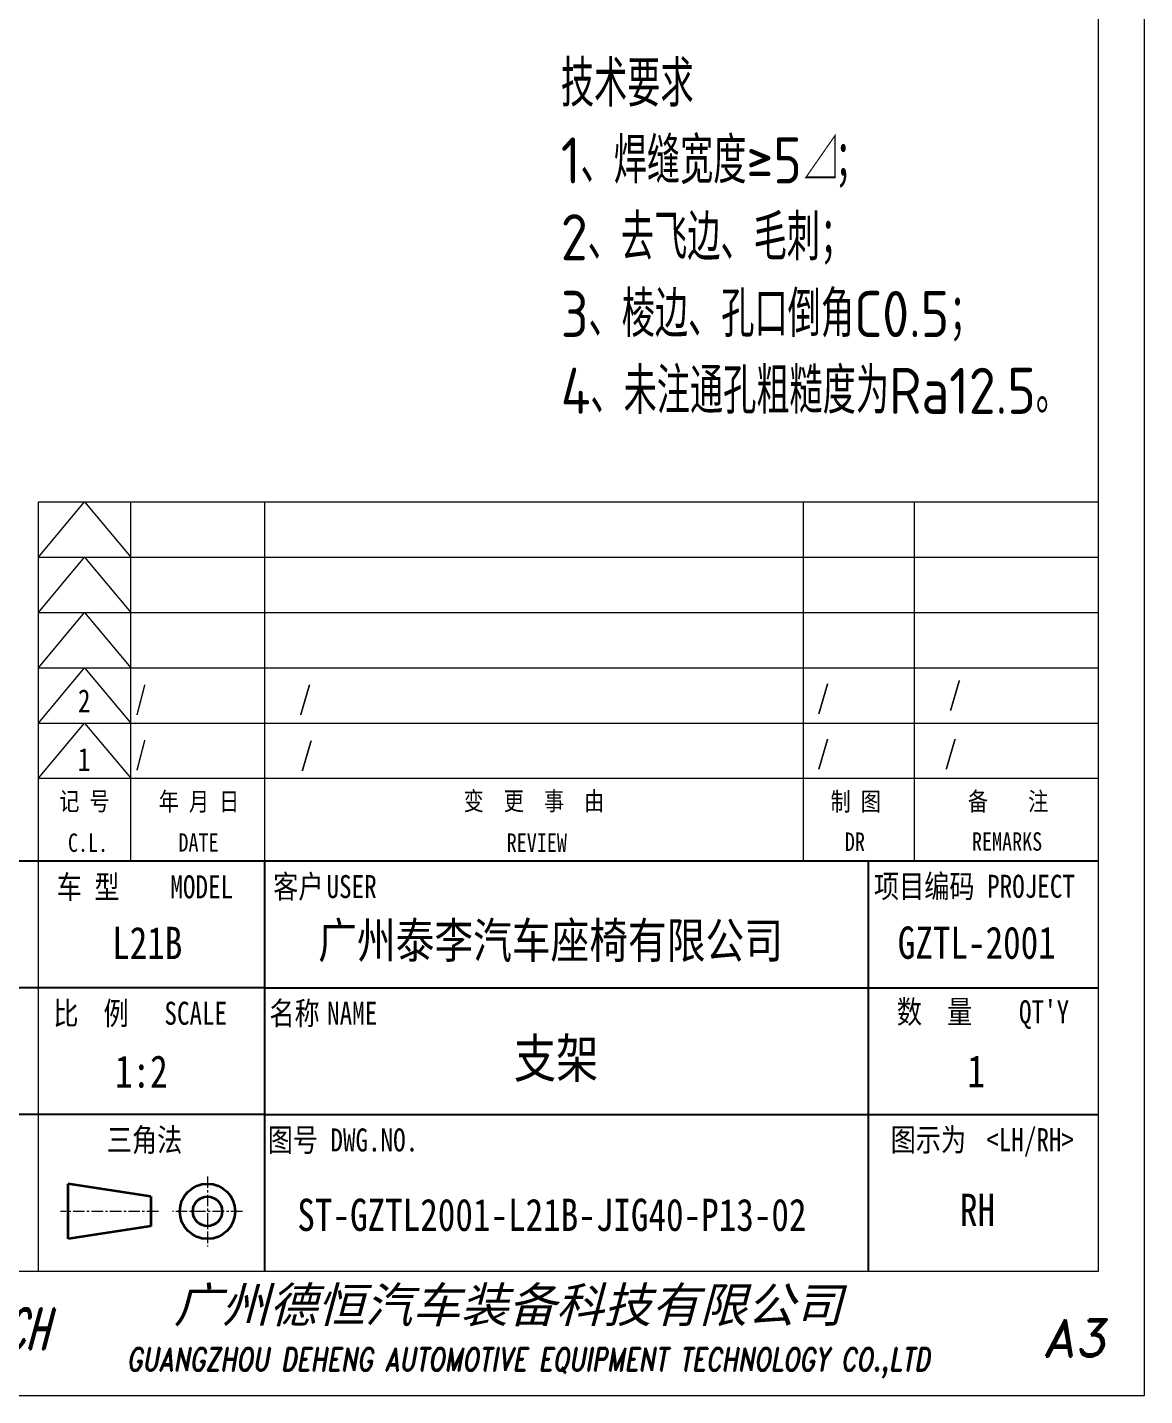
# Model space of a CAD drawing. Header units: millimetres. Extents: x 1333 to 190452, y -42879 to -5704.
# Drawn here: x 184724.9 to 184967.3, y -22831 to -22534 of the extents above; entities that cross this region are included whole.
import ezdxf
from ezdxf.enums import TextEntityAlignment as Align

# ---------------------------------------------------------------- set-up
doc = ezdxf.new("R2010")
doc.units = ezdxf.units.MM
doc.header["$LTSCALE"] = 0.5
doc.linetypes.add('AM_ISO08W050x2', pattern=[9, 6, -0.75, 1.5, -0.75])
doc.linetypes.add('CENTER', pattern=[2, 1.25, -0.25, 0.25, -0.25])
for name, color, linetype, lineweight in [('中心线', 2, 'AM_ISO08W050x2', 18), ('图框', 7, 'Continuous', 18), ('标注线', 3, 'Continuous', 18)]:
    doc.layers.add(name, color=color, linetype=linetype, lineweight=lineweight)
for name, color, linetype in [('图\\M+19E79\\M+195B6\\M+18E9A', 7, 'Continuous'), ('图号', 7, 'Continuous'), ('图名', 7, 'Continuous'), ('数量', 7, 'Continuous'), ('车型', 7, 'Continuous')]:
    doc.layers.add(name, color=color, linetype=linetype)
doc.layers.add('打印-禁用', color=7, linetype='Continuous', lineweight=15, plot=False)
doc.styles.add('STYLE1', font='')
doc.styles.add('国标', font='simfang.ttf', dxfattribs={"width": 0.8})
doc.styles.add('机械长仿宋', font='gbenor.shx', dxfattribs={"height": 1, "bigfont": 'gbcbig.shx'})
doc.styles.add('标题\\M+18E9A', font='romand.shx', dxfattribs={"oblique": 10, "bigfont": 'bigfont.shx'})
doc.styles.get('STYLE1').set_extended_font_data('SimSun')

# ---------------------------------------------------------------- blocks, each defined once
blk = doc.blocks.new('GZDEH零件A3图框V01版')
at = {"layer": '中心线', "color": 1, "linetype": 'CENTER', "lineweight": 5, "ltscale": 2}
for p, q in [((3175.82, -1822.66), (3175.82, -1830.26)), ((3170.49, -1826.46), (3159.89, -1826.46)), ((3179.62, -1826.46), (3172.02, -1826.46))]:
    blk.add_line(p, q, dxfattribs=at)
at = {"layer": '图\\M+19E79\\M+195B6\\M+18E9A', "color": 7}
blk.add_line((3272.49, -1788.46), (3092.49, -1788.46), dxfattribs=at)
at = {"layer": '图\\M+19E79\\M+195B6\\M+18E9A', "color": 9}
for p, q in [((3272.49, -1788.46), (3092.49, -1788.46)), ((3181.99, -1788.46), (3181.99, -1832.96)), ((3247.49, -1788.46), (3247.49, -1832.96)), ((3181.99, -1802.21), (3092.49, -1802.21)), ((3181.99, -1802.21), (3272.49, -1802.21)), ((3181.99, -1815.96), (3092.49, -1815.96)), ((3181.99, -1815.96), (3272.49, -1815.96))]:
    blk.add_line(p, q, dxfattribs=at)
at = {"layer": '图框', "linetype": 'Continuous'}
for p, q in [((3272.49, -1832.96), (3272.49, -1554.46)), ((3157.49, -1749.46), (3272.49, -1749.46)), ((3157.49, -1832.96), (3157.49, -1749.46)), ((2882.49, -1832.96), (3272.49, -1832.96))]:
    blk.add_line(p, q, dxfattribs=at)
at = {"layer": '图框', "color": 9}
for p, q in [((3157.49, -1755.46), (3162.49, -1749.46)), ((3162.49, -1749.46), (3167.49, -1755.46)), ((3167.49, -1788.46), (3167.49, -1749.46)), ((3240.49, -1788.46), (3240.49, -1749.46)), ((3252.49, -1749.46), (3252.49, -1788.46)), ((3157.49, -1755.46), (3272.49, -1755.46)), ((3157.49, -1761.46), (3162.49, -1755.46)), ((3162.49, -1755.46), (3167.49, -1761.46)), ((3157.49, -1761.46), (3272.49, -1761.46)), ((3157.49, -1767.46), (3162.49, -1761.46)), ((3162.49, -1761.46), (3167.49, -1767.46)), ((3157.49, -1767.46), (3272.49, -1767.46)), ((3157.49, -1773.46), (3162.49, -1767.46)), ((3162.49, -1767.46), (3167.49, -1773.46)), ((3157.49, -1773.46), (3272.49, -1773.46)), ((3157.49, -1779.46), (3162.49, -1773.46)), ((3162.49, -1773.46), (3167.49, -1779.46)), ((3157.49, -1779.46), (3272.49, -1779.46))]:
    blk.add_line(p, q, dxfattribs=at)
at = {"layer": '图框', "color": 9, "linetype": 'Continuous'}
blk.add_line((3181.99, -1749.46), (3181.99, -1832.96), dxfattribs=at)
at = {"layer": '图框', "color": 2, "linetype": 'ByBlock', "lineweight": 35}
for p, q in [((3169.69, -1824.86), (3160.69, -1823.46)), ((3160.69, -1829.46), (3160.69, -1823.46)), ((3169.69, -1824.86), (3169.69, -1828.06)), ((3169.69, -1828.06), (3160.69, -1829.46))]:
    blk.add_line(p, q, dxfattribs=at)
for radius in [3, 1.6]:
    blk.add_circle((3175.82, -1826.46), radius, dxfattribs=at)
at = {"layer": '打印-禁用', "linetype": 'Continuous'}
for p, q in [((3277.49, -1846.46), (3277.49, -1549.46)), ((2857.49, -1846.46), (3277.49, -1846.46))]:
    blk.add_line(p, q, dxfattribs=at)
at = {"layer": '图\\M+19E79\\M+195B6\\M+18E9A', "color": 9, "style": '国标', "width": 0.8}
for s, p in [('车 型', (3162.87, -1791.2)), ('MODEL', (3175.2, -1791.24))]:
    blk.add_text(s, height=2.5, dxfattribs=at).set_placement(p, align=Align.MIDDLE)
for s, p in [('客户', (3185.68, -1792.46)), ('USER', (3191.46, -1792.46))]:
    blk.add_text(s, height=2.5, dxfattribs=at).set_placement(p, align=Align.CENTER)
for s, p in [('项目编码 PROJECT', (3248.13, -1792.43)), ('比  例\u3000', (3159.1, -1806.21)), ('SCALE', (3171.15, -1806.21)), ('名称\u3000', (3182.54, -1806.21)), ('NAME', (3188.8, -1806.21)), ('数  量', (3250.61, -1806.05)), ("QT'Y ", (3263.86, -1806.05)), ('三角法', (3164.9, -1819.96)), ('图号', (3182.36, -1819.96)), ('DWG.NO.', (3189.16, -1819.96)), ('图示为', (3249.94, -1819.93)), ('<LH/RH>', (3260.31, -1819.93))]:
    blk.add_text(s, height=2.5, dxfattribs=at).set_placement(p)
at = {"layer": '图\\M+19E79\\M+195B6\\M+18E9A', "color": 7, "lineweight": -3, "style": 'STYLE1', "oblique": 15}
blk.add_text('广州德恒汽车装备科技有限公司', height=3.8, dxfattribs=at).set_placement((3172.16, -1838.51))
at = {"layer": '图\\M+19E79\\M+195B6\\M+18E9A', "color": 7, "style": '标题\\M+18E9A'}
for s, height, oblique, width, p in [('DEH-TECH', 4.4, 15, 0.6, (3149.16, -1839.21)), ('GUANGZHOU DEHENG AUTOMOTIVE EQUIPMENT TECHNOLOGY CO.,LTD ', 2.5, 10, 0.75, (3211.26, -1842.9))]:
    blk.add_text(s, height=height, dxfattribs=dict(at, oblique=oblique, width=width)).set_placement(p, align=Align.MIDDLE)
at = {"layer": '图\\M+19E79\\M+195B6\\M+18E9A', "color": 7, "style": '标题\\M+18E9A', "oblique": 10}
blk.add_text('A3', height=4, dxfattribs=at).set_placement((3269.91, -1840.2), align=Align.MIDDLE)
at = {"layer": '图框', "color": 9, "style": '国标', "width": 0.8}
for s, p in [('记 号', (3162.47, -1782.94)), ('年 月 日', (3174.9, -1782.98)), ('变  更  事  由', (3211.24, -1782.93)), ('C.L.', (3162.86, -1787.45)), ('DATE', (3174.85, -1787.42)), ('REVIEW', (3211.55, -1787.45))]:
    blk.add_text(s, height=2, dxfattribs=at).set_placement(p, align=Align.CENTER)
for s, p in [('制 图', (3246.15, -1781.95)), ('备    注', (3262.68, -1781.92)), ('DR', (3246.06, -1786.34)), ('REMARKS', (3262.57, -1786.32))]:
    blk.add_text(s, height=2, dxfattribs=at).set_placement(p, align=Align.MIDDLE)
blk = doc.blocks.new('DEH A3')
at = {"layer": '图框'}
blk.add_blockref('GZDEH零件A3图框V01版', (-2857.49, 1846.46), dxfattribs=at)

msp = doc.modelspace()

# ---------------------------------------------------------------- block references
at = {"layer": '图框', "xscale": 2, "yscale": 2, "zscale": 2}
msp.add_blockref('DEH A3', (184127.313, -22831.005), dxfattribs=at)

# ---------------------------------------------------------------- texts
at = {"layer": '图\\M+19E79\\M+195B6\\M+18E9A', "color": 3, "style": '国标'}
for s, height, width, p in [('/', 5, 0.8, (184924.804, -22681.122)), ('2', 5, 0.8, (184735.869, -22682.693)), ('/', 5, 0.705904, (184748.333, -22682.061)), ('/', 5, 0.8, (184783.804, -22682.061)), ('/', 5, 0.8, (184896.214, -22681.864)), ('1', 5, 0.8, (184735.847, -22695.413)), ('/', 5, 0.705904, (184748.333, -22694.061)), ('/', 5, 0.8, (184784.148, -22694.231)), ('/', 5, 0.8, (184896.214, -22693.864)), ('/', 5, 0.8, (184923.877, -22693.842)), ('广州泰李汽车座椅有限公司', 7.7, 0.8, (184788.003, -22736.043)), ('GZTL-2001', 7, 0.8, (184913.747, -22736.185)), ('1:2', 7, 0.8, (184743.914, -22764.139))]:
    msp.add_text(s, height=height, dxfattribs=dict(at, width=width)).set_placement(p)
at = {"layer": '图\\M+19E79\\M+195B6\\M+18E9A', "color": 3, "style": '国标', "width": 0.8}
msp.add_text('RH', height=7, dxfattribs=at).set_placement((184931.057, -22794.173), align=Align.CENTER)
at = {"layer": '图号', "color": 3, "style": '国标', "width": 0.8}
msp.add_text('ST-GZTL2001-L21B-JIG40-P13-02', height=7, dxfattribs=at).set_placement((184783.472, -22795.258))
at = {"layer": '图名', "color": 3, "style": '国标', "width": 0.8}
msp.add_text('支架', height=8.4, dxfattribs=at).set_placement((184839.617, -22761.978), align=Align.CENTER)
at = {"layer": '数量', "color": 3, "style": '国标', "width": 0.8}
msp.add_text('1', height=7, dxfattribs=at).set_placement((184930.749, -22764.108), align=Align.CENTER)
at = {"layer": '标注线', "color": 2, "insert": (184840.656, -22541.217), "char_height": 20, "width": 412.08189, "attachment_point": 1, "style": '机械长仿宋'}
msp.add_mtext('{\\H0.5x;技术要求\\P1、\\A2;焊缝宽度≥5\\Q19.2;△\\Q0;；\\P\\A0;2、去飞边、毛刺；\\P3、\\A2;棱边、\\A0;孔口倒角C0.5；\\P4、未注通孔粗糙度为Ra12.5。}', dxfattribs=at)
at = {"layer": '车型', "color": 3, "style": '国标', "width": 0.8}
msp.add_text('L21B', height=7, dxfattribs=at).set_placement((184750.902, -22736.243), align=Align.CENTER)

doc.saveas('drawing.dxf')
